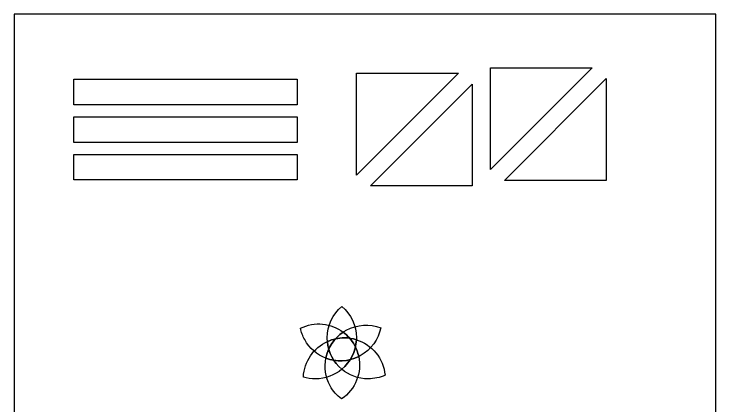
# Model space of a CAD drawing. Extents: x 4 to 1178, y 0 to 800.
# Drawn here: x 231.5 to 438.5, y 316.9 to 432.3 of the extents above; entities that cross this region are included whole.
import ezdxf

# ---------------------------------------------------------------- set-up
doc = ezdxf.new("R2010")
doc.units = 0
doc.header["$MEASUREMENT"] = 0
doc.layers.add('_U_B808_U_C774_U_C5B4_1', color=7, linetype='CONTINUOUS')

# ---------------------------------------------------------------- blocks, each defined once
blk = doc.blocks.new('BLOCK_44')
at = {"layer": '_U_B808_U_C774_U_C5B4_1', "color": 7}
blk.add_lwpolyline([(231.47, 432.28), (231.47, 225.27), (438.48, 225.27), (438.48, 432.28), (231.47, 432.28)], dxfattribs=at)
blk = doc.blocks.new('BLOCK_45')
at = {"layer": '_U_B808_U_C774_U_C5B4_1', "color": 1}
blk.add_lwpolyline([(315.01, 383.41), (249.07, 383.41), (249.07, 390.94), (315.01, 390.94), (315.01, 383.41)], dxfattribs=at)
blk = doc.blocks.new('BLOCK_46')
at = {"layer": '_U_B808_U_C774_U_C5B4_1', "color": 1}
blk.add_lwpolyline([(315.01, 394.5), (249.07, 394.5), (249.07, 402.02), (315.01, 402.02), (315.01, 394.5)], dxfattribs=at)
blk = doc.blocks.new('BLOCK_47')
at = {"layer": '_U_B808_U_C774_U_C5B4_1', "color": 1}
blk.add_lwpolyline([(315.01, 405.59), (249.07, 405.59), (249.07, 413.11), (315.01, 413.11), (315.01, 405.59)], dxfattribs=at)
blk = doc.blocks.new('BLOCK_92')
at = {"layer": '_U_B808_U_C774_U_C5B4_1', "color": 3}
blk.add_open_spline([(323.84, 336.91), (323.84, 336.55), (323.86, 336.19), (323.89, 335.83), (325.41, 336.52), (327.09, 336.91), (328.87, 336.91), (330.1, 336.91), (331.3, 336.72), (332.42, 336.38), (332.42, 336.55), (332.43, 336.73), (332.43, 336.91), (332.43, 340.61), (330.76, 343.92), (328.14, 346.14), (325.51, 343.92), (323.84, 340.61), (323.84, 336.91)], degree=3, knots=[0, 0, 0, 0, 1, 1, 1, 2, 2, 2, 3, 3, 3, 4, 4, 4, 5, 5, 5, 6, 6, 6, 6], dxfattribs=at)
blk = doc.blocks.new('BLOCK_93')
at = {"layer": '_U_B808_U_C774_U_C5B4_1', "color": 3}
blk.add_open_spline([(328.14, 327.68), (325.77, 329.68), (324.18, 332.57), (323.89, 335.83), (319.86, 334.01), (317.01, 330.03), (316.81, 325.37), (317.93, 325.02), (319.13, 324.84), (320.36, 324.84), (323.32, 324.84), (326.04, 325.91), (328.14, 327.68)], degree=3, knots=[0, 0, 0, 0, 1, 1, 1, 2, 2, 2, 3, 3, 3, 4, 4, 4, 4], dxfattribs=at)
blk = doc.blocks.new('BLOCK_94')
at = {"layer": '_U_B808_U_C774_U_C5B4_1', "color": 3}
blk.add_open_spline([(332.42, 336.38), (332.27, 332.89), (330.64, 329.79), (328.14, 327.68), (330.24, 325.91), (332.95, 324.84), (335.91, 324.84), (337.69, 324.84), (339.37, 325.23), (340.89, 325.91), (340.45, 330.87), (337.02, 334.96), (332.42, 336.38)], degree=3, knots=[0, 0, 0, 0, 1, 1, 1, 2, 2, 2, 3, 3, 3, 4, 4, 4, 4], dxfattribs=at)
blk = doc.blocks.new('BLOCK_95')
at = {"layer": '_U_B808_U_C774_U_C5B4_1', "color": 3}
blk.add_open_spline([(323.89, 335.83), (324.18, 332.57), (325.77, 329.68), (328.14, 327.68), (330.64, 329.79), (332.27, 332.89), (332.42, 336.38), (331.3, 336.72), (330.1, 336.91), (328.87, 336.91), (327.09, 336.91), (325.41, 336.52), (323.89, 335.83)], degree=3, knots=[0, 0, 0, 0, 1, 1, 1, 2, 2, 2, 3, 3, 3, 4, 4, 4, 4], dxfattribs=at)
blk = doc.blocks.new('BLOCK_96')
at = {"layer": '_U_B808_U_C774_U_C5B4_1', "color": 3}
blk.add_open_spline([(323.44, 330.95), (324.04, 333.99), (325.81, 336.78), (328.53, 338.61), (324.98, 341.25), (320.12, 341.83), (315.94, 339.75), (316.18, 338.6), (316.6, 337.47), (317.19, 336.39), (318.62, 333.8), (320.87, 331.94), (323.44, 330.95)], degree=3, knots=[0, 0, 0, 0, 1, 1, 1, 2, 2, 2, 3, 3, 3, 4, 4, 4, 4], dxfattribs=at)

msp = doc.modelspace()

# ---------------------------------------------------------------- linework, layer by layer
at = {"layer": '_U_B808_U_C774_U_C5B4_1', "color": 1}
for points in [[(371.99, 386.47), (371.99, 416.47), (401.99, 416.47), (371.99, 386.47)], [(332.5, 384.86), (332.5, 414.86), (362.5, 414.86), (332.5, 384.86)], [(406.08, 413.26), (406.08, 383.26), (376.08, 383.26), (406.08, 413.26)], [(366.58, 411.66), (366.58, 381.66), (336.58, 381.66), (366.58, 411.66)]]:
    msp.add_lwpolyline(points, dxfattribs=at)
at = {"layer": '_U_B808_U_C774_U_C5B4_1', "color": 3}
for points, knots in [([(329.44, 339.17), (329.13, 339), (328.82, 338.81), (328.53, 338.61), (329.86, 337.61), (331.01, 336.32), (331.87, 334.77), (332.47, 333.69), (332.88, 332.56), (333.12, 331.41), (333.28, 331.49), (333.44, 331.57), (333.59, 331.65), (336.83, 333.44), (338.93, 336.5), (339.6, 339.87), (336.39, 341.1), (332.69, 340.96), (329.44, 339.17)], [0, 0, 0, 0, 1, 1, 1, 2, 2, 2, 3, 3, 3, 4, 4, 4, 5, 5, 5, 6, 6, 6, 6]), ([(328.53, 338.61), (325.81, 336.78), (324.04, 333.99), (323.44, 330.95), (326.49, 329.78), (329.99, 329.86), (333.12, 331.41), (332.88, 332.56), (332.47, 333.69), (331.87, 334.77), (331.01, 336.32), (329.86, 337.61), (328.53, 338.61)], [0, 0, 0, 0, 1, 1, 1, 2, 2, 2, 3, 3, 3, 4, 4, 4, 4]), ([(333.12, 331.41), (329.99, 329.86), (326.49, 329.78), (323.44, 330.95), (322.9, 328.26), (323.27, 325.37), (324.71, 322.77), (325.56, 321.22), (326.72, 319.93), (328.05, 318.93), (332.18, 321.71), (334.11, 326.69), (333.12, 331.41)], [0, 0, 0, 0, 1, 1, 1, 2, 2, 2, 3, 3, 3, 4, 4, 4, 4])]:
    msp.add_open_spline(points, degree=3, knots=knots, dxfattribs=at)

# ---------------------------------------------------------------- block references
at = {"layer": '_U_B808_U_C774_U_C5B4_1'}
for name in ['BLOCK_44', 'BLOCK_47', 'BLOCK_46', 'BLOCK_45', 'BLOCK_92', 'BLOCK_96', 'BLOCK_93', 'BLOCK_95', 'BLOCK_94']:
    msp.add_blockref(name, (0, 0), dxfattribs=at)

doc.saveas('drawing.dxf')
